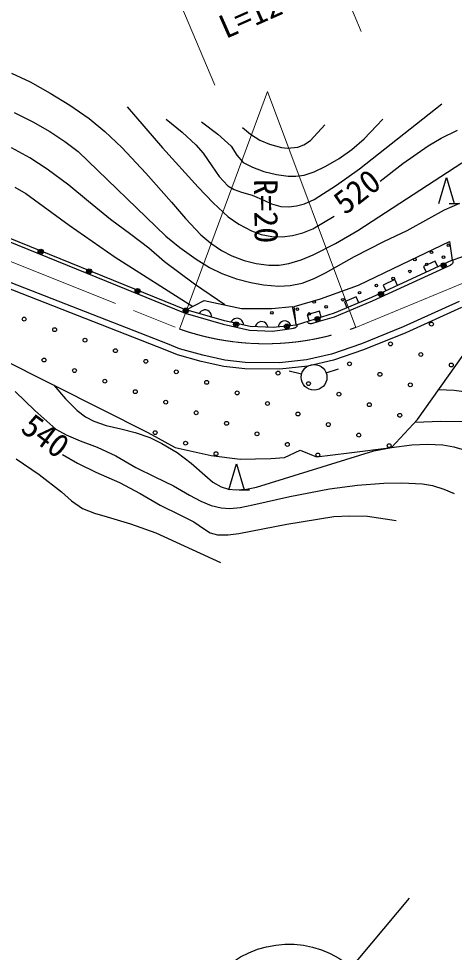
# Model space of a CAD drawing. Units: millimetres, scale not verified. Extents: x 40000 to 680000, y 20000 to 380000.
# Drawn here: x 258599 to 292425, y 268711 to 341267 of the extents above; entities that cross this region are included whole.
import ezdxf
from ezdxf.enums import TextEntityAlignment as Align

# ---------------------------------------------------------------- set-up
doc = ezdxf.new("R2010")
doc.units = ezdxf.units.MM
doc.header["$LTSCALE"] = 1000
doc.linetypes.add('CHAIN', pattern=[18.5, 12, -1.5, 3.5, -1.5])
for name, color, linetype, lineweight in [('M-BGD', 7, 'Continuous', 25), ('M-BMK', 2, 'CHAIN', 13), ('M-BMK-SRVR', 3, 'Continuous', 25), ('M-STR-HTXT', 7, 'Continuous', 13)]:
    doc.layers.add(name, color=color, linetype=linetype, lineweight=lineweight)
doc.styles.add('ＭＳ ゴシック', font='')
doc.styles.get('ＭＳ ゴシック').set_extended_font_data('MS Gothic')

msp = doc.modelspace()

# ---------------------------------------------------------------- linework, layer by layer
at = {"layer": 'M-BGD'}
for p, q in [((291222, 326913), (291822, 328913)), ((291822, 328913), (292422, 326913)), ((292022, 326913), (292822, 326913)), ((256101, 324645), (271515, 318389)), ((256174, 324907), (271606, 318637)), ((288335, 322160), (292045, 323940)), ((292045, 323940), (292267, 322493)), ((292267, 322493), (293751, 323012)), ((270161, 315988), (254308, 322193)), ((284996, 320565), (288335, 322160)), ((292267, 322493), (285998, 319600)), ((290944, 322433), (290036, 322014)), ((291154, 321979), (290944, 322433)), ((292197, 322155), (292125, 322122)), ((292252, 322203), (292197, 322155)), ((292285, 322251), (292252, 322203)), ((292310, 322317), (292285, 322251)), ((292293, 322474), (292309, 322438)), ((292309, 322438), (292316, 322375)), ((292316, 322375), (292310, 322317)), ((269979, 315523), (254145, 321720)), ((269979, 315523), (254145, 321720)), ((286082, 319345), (291670, 321913)), ((290036, 322014), (290246, 321560)), ((291670, 321913), (292125, 322122)), ((287809, 320986), (286901, 320567)), ((288019, 320532), (287809, 320986)), ((282028, 319489), (284996, 320565)), ((286901, 320567), (287111, 320113)), ((271606, 318637), (273013, 319378)), ((273013, 319378), (275907, 318748)), ((279988, 318896), (282028, 319489)), ((285997, 319600), (283104, 318376)), ((283133, 318108), (286082, 319345)), ((284816, 319643), (283895, 319253)), ((283895, 319253), (284090, 318793)), ((285011, 319182), (284816, 319643)), ((292791, 319284), (288451, 317311)), ((274571, 317783), (271606, 318636)), ((272765, 318531), (272680, 318452)), ((272889, 318600), (272765, 318531)), ((273002, 318630), (272889, 318600)), ((273128, 318635), (273002, 318630)), ((273282, 318591), (273128, 318635)), ((273386, 318519), (273282, 318591)), ((275907, 318748), (278244, 318747)), ((278244, 318747), (279839, 318896)), ((279839, 318896), (280136, 317449)), ((280136, 317449), (279988, 318896)), ((281948, 318538), (280993, 318240)), ((282097, 318061), (281948, 318538)), ((292974, 318818), (288649, 316852)), ((292974, 318818), (288649, 316852)), ((271515, 318389), (274481, 317538)), ((272680, 318452), (272608, 318348)), ((273466, 318434), (273386, 318519)), ((273534, 318310), (273466, 318434)), ((273564, 318197), (273534, 318310)), ((273569, 318071), (273564, 318197)), ((275230, 317862), (275150, 317777)), ((275349, 317937), (275230, 317862)), ((275460, 317974), (275349, 317937)), ((275586, 317987), (275460, 317974)), ((275742, 317953), (275586, 317987)), ((275851, 317888), (275742, 317953)), ((275935, 317807), (275851, 317888)), ((276011, 317688), (275935, 317807)), ((283104, 318376), (280136, 317448)), ((280993, 318240), (281143, 317763)), ((281848, 317728), (283133, 318108)), ((251579, 317646), (261338, 312791)), ((274481, 317538), (276512, 317056)), ((276574, 317337), (274571, 317783)), ((275150, 317777), (275085, 317669)), ((276048, 317577), (276011, 317688)), ((276061, 317451), (276048, 317577)), ((278355, 317263), (276574, 317337)), ((277010, 317439), (276965, 317321)), ((277074, 317537), (277010, 317439)), ((277178, 317632), (277074, 317537)), ((277281, 317688), (277178, 317632)), ((277402, 317723), (277281, 317688)), ((277562, 317716), (277402, 317723)), ((277680, 317672), (277562, 317716)), ((277778, 317607), (277680, 317672)), ((277874, 317503), (277778, 317607)), ((277929, 317401), (277874, 317503)), ((277964, 317279), (277929, 317401)), ((278306, 316986), (279456, 317147)), ((280136, 317448), (278355, 317263)), ((278776, 317427), (278748, 317304)), ((278825, 317533), (278776, 317427)), ((278914, 317643), (278825, 317533)), ((279007, 317713), (278914, 317643)), ((279122, 317765), (279007, 317713)), ((279282, 317782), (279122, 317765)), ((279405, 317754), (279282, 317782)), ((279511, 317705), (279405, 317754)), ((279456, 317148), (279951, 317217)), ((279621, 317616), (279511, 317705)), ((279691, 317523), (279621, 317616)), ((279743, 317407), (279691, 317523)), ((280030, 317228), (279951, 317217)), ((280097, 317258), (280030, 317228)), ((280142, 317294), (280097, 317258)), ((280185, 317351), (280142, 317294)), ((280208, 317404), (280185, 317351)), ((280219, 317467), (280208, 317404)), ((280214, 317506), (280219, 317467)), ((281019, 317712), (281010, 317741)), ((281043, 317667), (281019, 317712)), ((281088, 317618), (281043, 317667)), ((281129, 317588), (281088, 317618)), ((281175, 317571), (281129, 317588)), ((281241, 317559), (281175, 317571)), ((281292, 317564), (281241, 317559)), ((281369, 317587), (281292, 317564)), ((281369, 317587), (281848, 317729)), ((288451, 317311), (285210, 315987)), ((276512, 317056), (278306, 316986)), ((288649, 316852), (285385, 315519)), ((288649, 316852), (285385, 315519)), ((271091, 315622), (270161, 315988)), ((272895, 315114), (271091, 315622)), ((285210, 315987), (282900, 315198)), ((270931, 315147), (269979, 315523)), ((270931, 315147), (269979, 315523)), ((272759, 314633), (270931, 315147)), ((272759, 314633), (270931, 315147)), ((274614, 314720), (272895, 315114)), ((282900, 315198), (280955, 314747)), ((285385, 315519), (283038, 314717)), ((285385, 315519), (283038, 314717)), ((289563, 310109), (293103, 315115)), ((274531, 314226), (272759, 314633)), ((274531, 314226), (272759, 314633)), ((276163, 314051), (274531, 314226)), ((276163, 314051), (274531, 314226)), ((276192, 314550), (274614, 314720)), ((278842, 314522), (276192, 314550)), ((280955, 314747), (278842, 314522)), ((281039, 314253), (278865, 314022)), ((281039, 314253), (278865, 314022)), ((283038, 314717), (281039, 314253)), ((283038, 314717), (281039, 314253)), ((278865, 314022), (276163, 314051)), ((278865, 314022), (276163, 314051)), ((280564, 313634), (279593, 313872)), ((282477, 313732), (283420, 314067)), ((261338, 312791), (268620, 309099)), ((287541, 307934), (289563, 310109)), ((268620, 309099), (270752, 307936)), ((270752, 307936), (273533, 307329)), ((279247, 307177), (280461, 307733)), ((280461, 307733), (281725, 307227)), ((284254, 307530), (287541, 307934)), ((273533, 307329), (275809, 307025)), ((275809, 307025), (278186, 307075)), ((278186, 307075), (279247, 307177)), ((281725, 307227), (284254, 307530)), ((274919, 304665), (275519, 306665)), ((275519, 306665), (276119, 304665)), ((275719, 304665), (276519, 304665))]:
    msp.add_line(p, q, dxfattribs=at)
for points in [[(258043, 337034), (259489, 336348), (261045, 335490), (262583, 334548), (264062, 333508), (265294, 332487), (266608, 331253), (268484, 329268), (270464, 327015), (271543, 325736), (272745, 324469), (273510, 323825), (274339, 323260), (275159, 322827), (276095, 322468), (277034, 322231), (278034, 322108), (278832, 322119), (279563, 322233), (280522, 322515), (281455, 322902), (283209, 323802), (284944, 324806), (293015, 330068)], [(270046, 333462), (271291, 332457), (272366, 331452), (272914, 330809), (273593, 329827), (274159, 329002), (274845, 328269), (275337, 327986), (275909, 327787), (276716, 327553), (277694, 327147), (278233, 326882), (278967, 326675), (279575, 326642), (280180, 326711), (280804, 326889), (281531, 327226), (283269, 328335), (285053, 329602), (291462, 334658)], [(258256, 333964), (259693, 333261), (261016, 332495), (262191, 331730), (263218, 330935), (270027, 324378), (271104, 323486), (272392, 322572), (273415, 321942), (274376, 321466), (275503, 321057), (276622, 320759), (277608, 320578), (278805, 320484), (279669, 320531), (280606, 320713), (281539, 321063), (282432, 321520), (284663, 322781), (286953, 323948), (288755, 324816), (290447, 325742), (291674, 326416), (292843, 326938)], [(267023, 334426), (269758, 331238), (272536, 328161), (273691, 326950), (274866, 325865), (275689, 325299), (276676, 324775), (277428, 324496), (278252, 324334), (279058, 324316), (279866, 324415), (280656, 324618), (281435, 324923), (283108, 325916)], [(272792, 333262), (274059, 332285), (275110, 331355), (275535, 330666), (276037, 330091), (276752, 329720), (277645, 329399), (278613, 329155), (279532, 329025), (280131, 329015), (280768, 329117), (281531, 329372), (282439, 329798), (283485, 330399), (284460, 331092), (285413, 331931), (286389, 332937), (286869, 333460)], [(275987, 332812), (276596, 332289), (277333, 331819), (278077, 331515), (279010, 331268), (279481, 331214), (280279, 331287), (280751, 331462), (281262, 331788), (282376, 333011)], [(286660, 328648), (288416, 330000), (290384, 331380), (291417, 331989), (292664, 332598)], [(274594, 319034), (272254, 320633), (269916, 322369), (268707, 323420), (267318, 324482), (265733, 325653), (264032, 327049), (262493, 328328), (260820, 329584), (259468, 330442), (258043, 331217)], [(258305, 328182), (259150, 327683), (262516, 325226), (266090, 322745), (272113, 318904)], [(261338, 312791), (262245, 311721), (263147, 310822), (263781, 310333), (264432, 309977), (265381, 309651), (266530, 309385), (267640, 309114), (268770, 308711), (269706, 308265), (270908, 307543), (271995, 306726), (273061, 305780), (273669, 305250), (274320, 304873), (274900, 304712), (275475, 304657), (276276, 304702), (277064, 304852), (286174, 307680), (287550, 307954), (289126, 308160), (290331, 308212), (291530, 308141), (292393, 307992), (293544, 307650)], [(258326, 312305), (259844, 310818), (261493, 309371), (262290, 308928), (263384, 308468), (264694, 307970), (266137, 307300), (267692, 306390), (269168, 305657), (270610, 304960), (271862, 304240), (272743, 303765), (273543, 303443), (274325, 303255), (274996, 303205), (275790, 303273), (276779, 303474), (279656, 304130), (282724, 304719), (284906, 305003), (286945, 305166), (288345, 305197), (289943, 305116), (290731, 304982), (291606, 304701), (292409, 304358)], [(291222, 312454), (292426, 312403), (293555, 312254), (294902, 311877), (296299, 311373), (297603, 310866), (298792, 310292), (299650, 309770), (300490, 309134), (301208, 308440), (301985, 307521), (302879, 306265), (303715, 304900), (304453, 303500), (305109, 302039), (305758, 300360), (306304, 298663), (306650, 297306), (306889, 295940), (307087, 293747), (307179, 291537), (307210, 290454)], [(289383, 309915), (291382, 309991), (293343, 309950), (294251, 309840), (295225, 309610), (296169, 309269), (296983, 308874), (297835, 308348), (298707, 307686), (299594, 306866), (300391, 305967), (301042, 305047), (301639, 304006), (302940, 301476), (304186, 298810), (304561, 297679), (304833, 296509), (305031, 295322), (305168, 293792), (305205, 292274)], [(258413, 307071), (260186, 305833), (261924, 304485), (262705, 303798), (263566, 303211), (264490, 302834), (265464, 302550), (267285, 302011), (269240, 301323), (274267, 298996)], [(262000, 307405), (263157, 306736), (264594, 306036), (266420, 305212), (268038, 304373), (269594, 303467), (271124, 302706), (272189, 302153), (273037, 301593), (273475, 301312), (274036, 301148), (274854, 301143), (275693, 301246), (279422, 301973), (283058, 302576), (284290, 302643), (285692, 302609), (287902, 302273)]]:
    msp.add_lwpolyline(points, dxfattribs=at)
for centre, major_axis in [((291959, 323657), (0, 100)), ((260309, 323153), (0, 200)), ((260309, 323153), (0, 120)), ((260309, 323153), (0, 40)), ((290657, 323106), (0, 100)), ((289354, 322555), (0, 100)), ((290281, 322179), (0, 100)), ((291587, 322094), (0, 200)), ((291587, 322094), (0, 120)), ((291583, 322730), (0, 100)), ((264071, 321626), (0, 200)), ((264071, 321626), (0, 120)), ((264071, 321626), (0, 40)), ((288978, 321628), (0, 100)), ((291587, 322094), (0, 40)), ((287676, 321077), (0, 100)), ((267834, 320099), (0, 200)), ((267834, 320099), (0, 120)), ((267834, 320099), (0, 40)), ((285071, 319975), (0, 100)), ((286373, 320526), (0, 100)), ((286731, 319863), (0, 200)), ((286731, 319863), (0, 120)), ((281539, 319249), (0, 100)), ((283768, 319424), (0, 100)), ((286731, 319863), (0, 40)), ((271577, 318579), (0, 200)), ((271577, 318579), (0, 120)), ((271577, 318579), (0, 40)), ((280236, 318698), (0, 100)), ((282466, 318873), (0, 100)), ((259026, 317921), (0, 150)), ((278262, 318411), (0, 100)), ((281163, 318322), (0, 100)), ((281792, 317920), (0, 200)), ((281792, 317920), (0, 120)), ((281792, 317920), (0, 40)), ((261388, 317101), (0, 150)), ((275483, 317506), (0, 200)), ((275483, 317506), (0, 120)), ((275483, 317506), (0, 40)), ((279428, 317345), (0, 200)), ((279428, 317345), (0, 120)), ((279428, 317345), (0, 40)), ((290648, 317533), (0, 150)), ((263750, 316282), (0, 150)), ((287466, 315991), (0, 150)), ((266112, 315462), (0, 150)), ((289828, 315171), (0, 150)), ((260568, 314739), (0, 150)), ((268474, 314642), (0, 150)), ((281535, 313396), (0, 1000)), ((284285, 314448), (0, 150)), ((292190, 314351), (0, 150)), ((262930, 313920), (0, 150)), ((270836, 313823), (0, 150)), ((278741, 313726), (0, 150)), ((286646, 313629), (0, 150)), ((265292, 313100), (0, 150)), ((273198, 313003), (0, 150)), ((281103, 312906), (0, 150)), ((289008, 312809), (0, 150)), ((267654, 312281), (0, 150)), ((275560, 312183), (0, 150)), ((283465, 312086), (0, 150)), ((270016, 311461), (0, 150)), ((277921, 311364), (0, 150)), ((285827, 311267), (0, 150)), ((272378, 310641), (0, 150)), ((280283, 310544), (0, 150)), ((288189, 310447), (0, 150)), ((274740, 309822), (0, 150)), ((282645, 309725), (0, 150)), ((269196, 309099), (0, 150)), ((277102, 309002), (0, 150)), ((271558, 308279), (0, 150)), ((285007, 308905), (0, 150)), ((279464, 308182), (0, 150)), ((287369, 308085), (0, 150)), ((273920, 307460), (0, 150)), ((281826, 307363), (0, 150))]:
    msp.add_ellipse(centre, major_axis=major_axis, ratio=0.999996, dxfattribs=at)
at = {"layer": 'M-BMK'}
for p, q in [((254976, 323595), (271086, 317150)), ((284778, 317277), (293032, 320690))]:
    msp.add_line(p, q, dxfattribs=at)
msp.add_ellipse((277758, 336005), major_axis=(-13581, -14683), ratio=0.999996, start_param=0.40635, end_param=1.105071, dxfattribs=at)
at = {"layer": 'M-BMK-SRVR'}
msp.add_line((288922, 272927), (267688, 247626), dxfattribs=at)
msp.add_ellipse((279568, 261847), major_axis=(-5093, -5506), ratio=0.999996, dxfattribs=at)
at = {"layer": 'M-STR-HTXT'}
for p, q in [((282334, 347043), (285192, 340276)), ((273828, 336109), (271197, 342338)), ((271086, 317150), (277922, 335614)), ((277922, 335614), (284778, 317277))]:
    msp.add_line(p, q, dxfattribs=at)

# ---------------------------------------------------------------- texts
at = {"layer": 'M-BGD', "style": 'ＭＳ ゴシック'}
for s, rotation, p in [('520', 37.896, (284282, 325532)), ('540', 323.096, (258319, 308814))]:
    msp.add_text(s, height=1833, rotation=rotation, dxfattribs=at).set_placement(p, align=Align.BOTTOM_LEFT)
at = {"layer": 'M-STR-HTXT', "style": 'ＭＳ ゴシック'}
for s, rotation, p in [('L=12.0', 23.796, (274891, 339172)), ('R=20', 270.795, (276317, 328779))]:
    msp.add_text(s, height=1833, rotation=rotation, dxfattribs=at).set_placement(p, align=Align.BOTTOM_LEFT)

doc.saveas('drawing.dxf')
